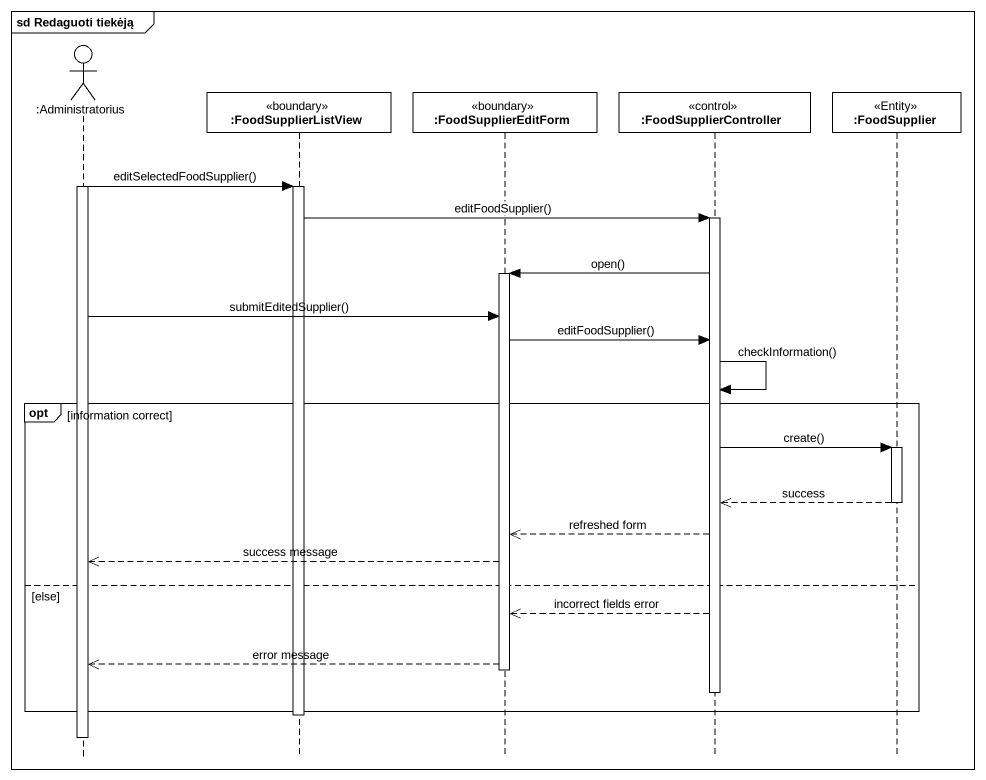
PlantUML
@startuml
mainframe sd Redaguoti tiekėją
hide footbox
actor ":Administratorius" as Administratorius
participant ":FoodSupplierListView" as FoodSupplierListView <<boundary>>
participant ":FoodSupplierEditForm" as FoodSupplierEditForm <<boundary>>
participant ":FoodSupplierController" as FoodSupplierController <<control>>
participant ":FoodSupplier" as FoodSupplier <<Entity>>

activate Administratorius
Administratorius -> FoodSupplierListView : editSelectedFoodSupplier()
activate FoodSupplierListView
FoodSupplierListView -> FoodSupplierController : editFoodSupplier()
activate FoodSupplierController
FoodSupplierController -> FoodSupplierEditForm : open()
activate FoodSupplierEditForm
Administratorius -> FoodSupplierEditForm : submitEditedSupplier()
FoodSupplierEditForm -> FoodSupplierController : editFoodSupplier()
FoodSupplierController -> FoodSupplierController : checkInformation()
opt information correct
  FoodSupplierController -> FoodSupplier : create()
  activate FoodSupplier
  FoodSupplier -->> FoodSupplierController : success
  deactivate FoodSupplier
  FoodSupplierController -->> FoodSupplierEditForm : refreshed form
  FoodSupplierEditForm -->> Administratorius : success message
else else
  FoodSupplierController -->> FoodSupplierEditForm : incorrect fields error
  FoodSupplierEditForm -->> Administratorius : error message
  deactivate FoodSupplierEditForm
  deactivate FoodSupplierController
end
deactivate FoodSupplierListView
deactivate Administratorius
@enduml
